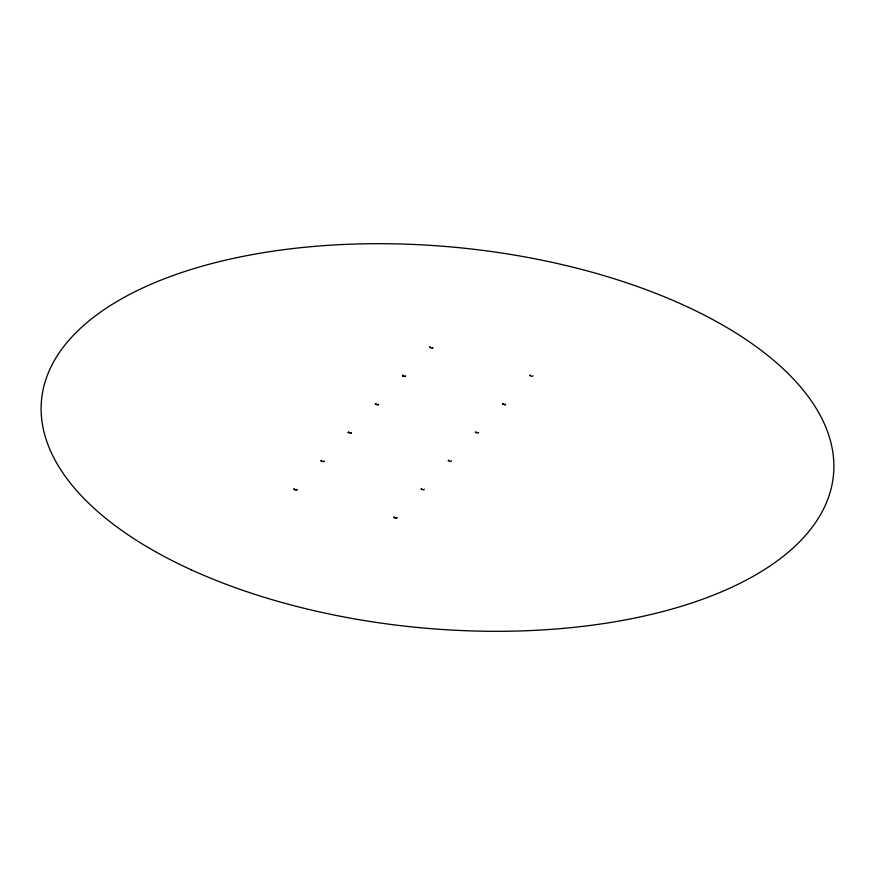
<?xml version="1.0" encoding="UTF-8"?>
<svg xmlns="http://www.w3.org/2000/svg" width="875" height="875" viewBox="0 0 875 875"><rect width="100%" height="100%" fill="white"/><g stroke="black" fill="none" stroke-linecap="round" stroke-linejoin="round"><path stroke-width="1.31" d="M320.961 460.939L321.584 460.283L321.081 460.917L323.684 461.705L324.319 461.048L323.641 461.639M348.228 432.545L348.819 431.933L348.108 432.567L350.842 433.333L351.466 432.677L350.798 433.267M375.386 404.173L375.977 403.561L375.266 404.195L377.989 404.961L378.623 404.305L377.945 404.895M429.691 347.43L430.281 346.817L429.57 347.452L432.305 348.217L432.928 347.561L432.261 348.162M421.706 488.491L420.995 489.125L423.73 489.902L424.277 489.212M448.864 460.119L448.153 460.753L450.877 461.53L451.511 460.873M503.169 403.386L502.458 404.02L505.181 404.786L505.739 404.108M397.195 517.606L396.572 518.273L393.837 517.497L394.472 516.841M532.973 375.758L532.339 376.414L529.616 375.648L530.239 374.992M502.578 403.998L505.148 404.72M475.934 431.725L475.3 432.392L478.034 433.158L478.581 432.48M393.958 517.486L396.528 518.208M294.438 488.655L293.803 489.311L296.527 490.077L297.161 489.42L296.494 490.011L293.923 489.289L294.514 488.677M403.047 375.167L402.423 375.823L405.147 376.589L405.781 375.933L405.103 376.523L402.544 375.802L403.047 375.167M191.297 569.833A397.731 191.002 5.4 0 0 829.631 493.959A397.731 191.002 5.4 0 0 291.583 248.708A397.731 191.002 5.4 0 0 191.297 569.833"/></g></svg>
